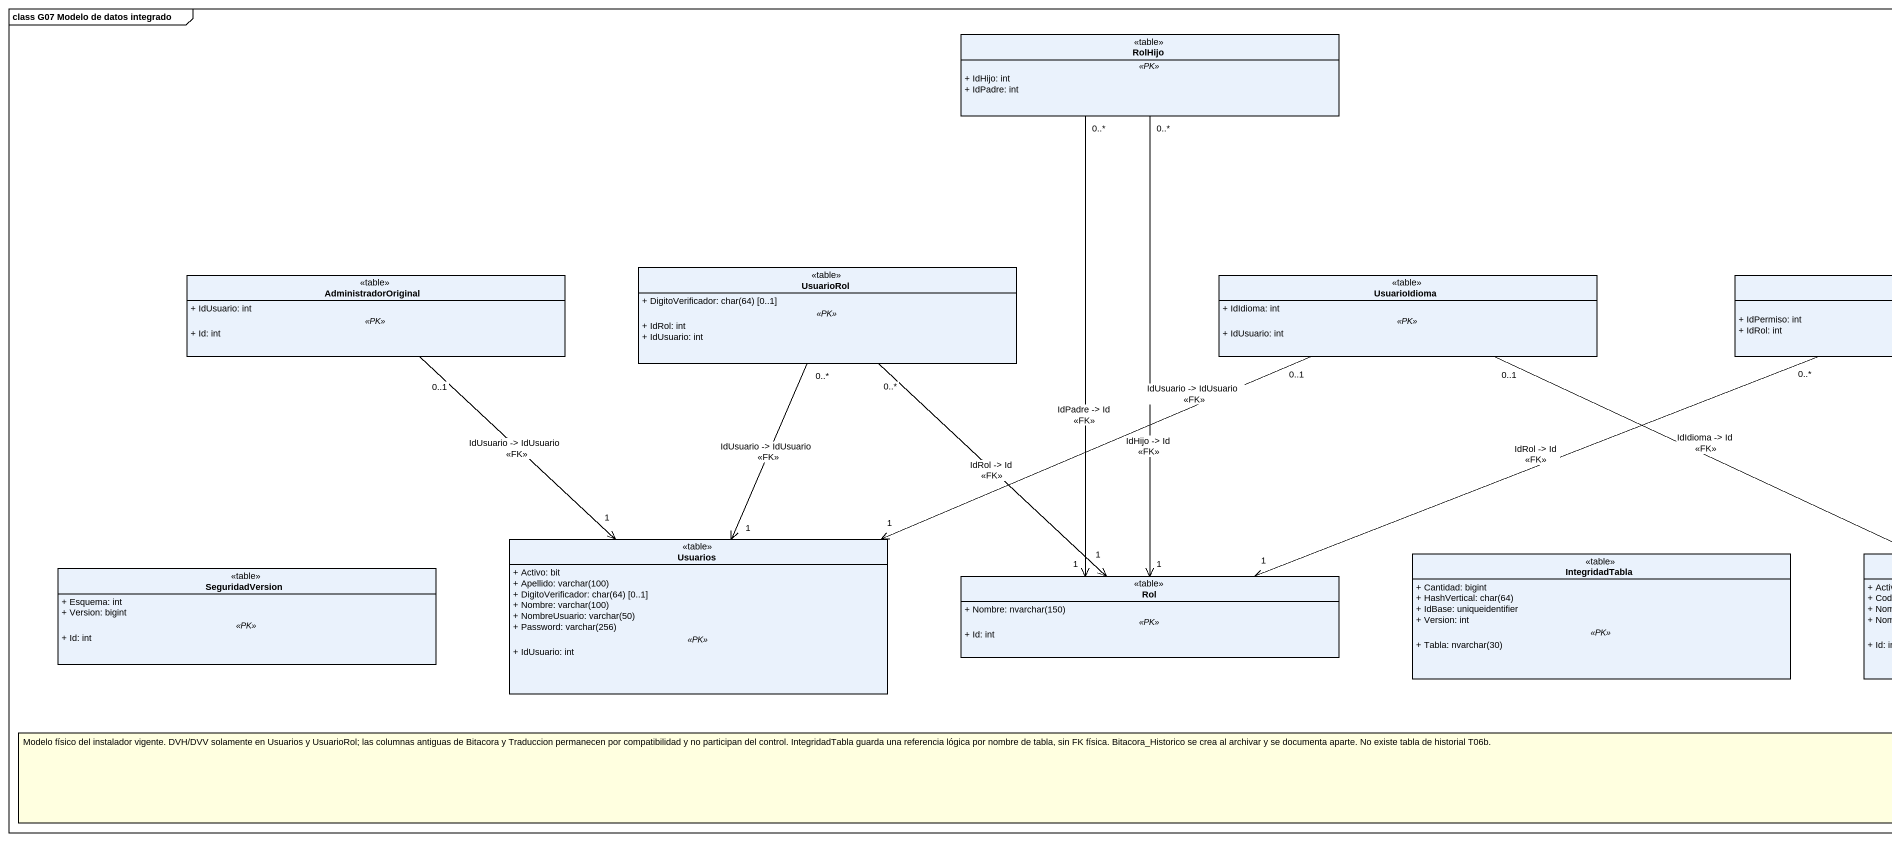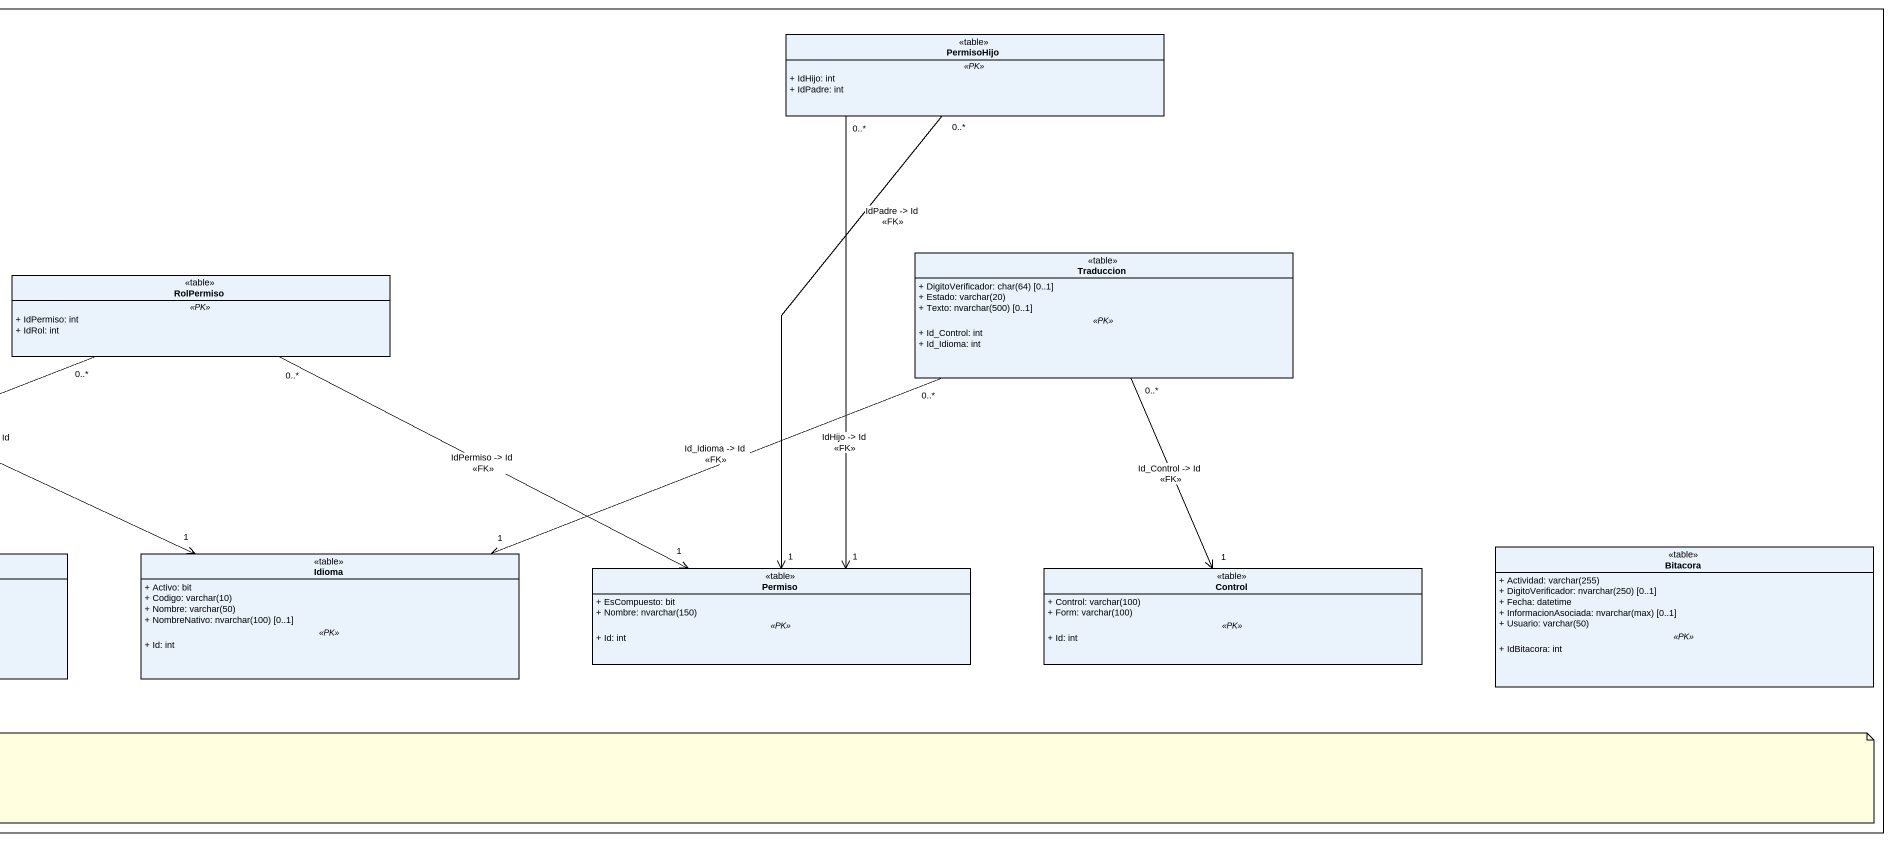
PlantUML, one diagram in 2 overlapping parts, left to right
@startuml
mainframe class G07 Modelo de datos integrado
hide circle
hide empty members
skinparam classAttributeIconSize 0
class RolHijo <<table>> #EAF2FC {
  .. <<PK>> ..
  + IdHijo: int
  + IdPadre: int
}
class PermisoHijo <<table>> #EAF2FC {
  .. <<PK>> ..
  + IdHijo: int
  + IdPadre: int
}
class AdministradorOriginal <<table>> #EAF2FC {
  + IdUsuario: int
  .. <<PK>> ..
  + Id: int
}
class UsuarioRol <<table>> #EAF2FC {
  {field} + DigitoVerificador: char(64) [0..1]
  .. <<PK>> ..
  + IdRol: int
  + IdUsuario: int
}
class UsuarioIdioma <<table>> #EAF2FC {
  + IdIdioma: int
  .. <<PK>> ..
  + IdUsuario: int
}
class RolPermiso <<table>> #EAF2FC {
  .. <<PK>> ..
  + IdPermiso: int
  + IdRol: int
}
class Traduccion <<table>> #EAF2FC {
  {field} + DigitoVerificador: char(64) [0..1]
  {field} + Estado: varchar(20)
  {field} + Texto: nvarchar(500) [0..1]
  .. <<PK>> ..
  + Id_Control: int
  + Id_Idioma: int
}
class Usuarios <<table>> #EAF2FC {
  + Activo: bit
  {field} + Apellido: varchar(100)
  {field} + DigitoVerificador: char(64) [0..1]
  {field} + Nombre: varchar(100)
  {field} + NombreUsuario: varchar(50)
  {field} + Password: varchar(256)
  .. <<PK>> ..
  + IdUsuario: int
}
class IntegridadTabla <<table>> #EAF2FC {
  + Cantidad: bigint
  {field} + HashVertical: char(64)
  + IdBase: uniqueidentifier
  + Version: int
  .. <<PK>> ..
  {field} + Tabla: nvarchar(30)
}
class Idioma <<table>> #EAF2FC {
  + Activo: bit
  {field} + Codigo: varchar(10)
  {field} + Nombre: varchar(50)
  {field} + NombreNativo: nvarchar(100) [0..1]
  .. <<PK>> ..
  + Id: int
}
class Bitacora <<table>> #EAF2FC {
  {field} + Actividad: varchar(255)
  {field} + DigitoVerificador: nvarchar(250) [0..1]
  + Fecha: datetime
  {field} + InformacionAsociada: nvarchar(max) [0..1]
  {field} + Usuario: varchar(50)
  .. <<PK>> ..
  + IdBitacora: int
}
class SeguridadVersion <<table>> #EAF2FC {
  + Esquema: int
  + Version: bigint
  .. <<PK>> ..
  + Id: int
}
class Rol <<table>> #EAF2FC {
  {field} + Nombre: nvarchar(150)
  .. <<PK>> ..
  + Id: int
}
class Permiso <<table>> #EAF2FC {
  + EsCompuesto: bit
  {field} + Nombre: nvarchar(150)
  .. <<PK>> ..
  + Id: int
}
class "Control" as Control_ <<table>> #EAF2FC {
  {field} + Control: varchar(100)
  {field} + Form: varchar(100)
  .. <<PK>> ..
  + Id: int
}
RolHijo "0..*" --> "1" Rol : IdHijo -> Id\n<<FK>>
RolHijo "0..*" --> "1" Rol : IdPadre -> Id\n<<FK>>
PermisoHijo "0..*" --> "1" Permiso : IdHijo -> Id\n<<FK>>
PermisoHijo "0..*" --> "1" Permiso : IdPadre -> Id\n<<FK>>
AdministradorOriginal "0..1" --> "1" Usuarios : IdUsuario -> IdUsuario\n<<FK>>
UsuarioRol "0..*" --> "1" Usuarios : IdUsuario -> IdUsuario\n<<FK>>
UsuarioRol "0..*" --> "1" Rol : IdRol -> Id\n<<FK>>
UsuarioIdioma "0..1" -left-> "1" Usuarios : IdUsuario -> IdUsuario\n<<FK>>
UsuarioIdioma "0..1" -right-> "1" Idioma : IdIdioma -> Id\n<<FK>>
RolPermiso "0..*" -left-> "1" Rol : IdRol -> Id\n<<FK>>
RolPermiso "0..*" -right-> "1" Permiso : IdPermiso -> Id\n<<FK>>
Traduccion "0..*" -left-> "1" Idioma : Id_Idioma -> Id\n<<FK>>
Traduccion "0..*" --> "1" Control_ : Id_Control -> Id\n<<FK>>
note as N1
  Modelo físico del instalador vigente. DVH/DVV solamente en Usuarios y UsuarioRol; las columnas antiguas de Bitacora y Traduccion permanecen por compatibilidad y no participan del control. IntegridadTabla guarda una referencia lógica por nombre de tabla, sin FK física. Bitacora_Historico se crea al archivar y se documenta aparte. No existe tabla de historial T06b.
end note
@enduml
